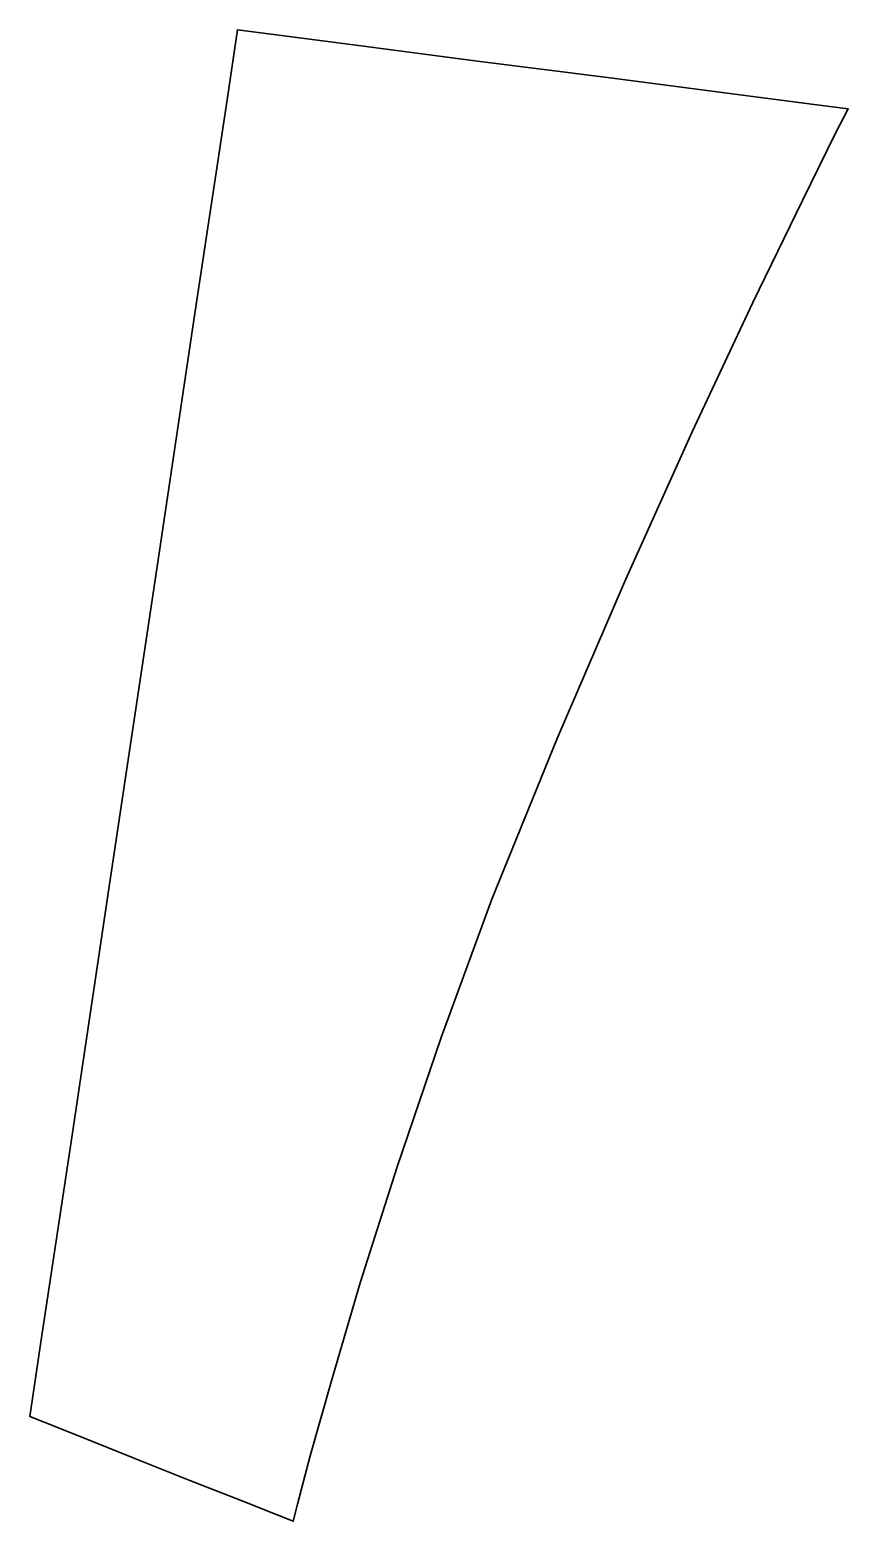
# Model space of a CAD drawing. Extents: x 0 to 1305, y -2378 to 0.
import ezdxf

# ---------------------------------------------------------------- set-up
doc = ezdxf.new("R2010")
doc.units = 0
doc.linetypes.add('Solid', pattern=[0])

msp = doc.modelspace()

# ---------------------------------------------------------------- linework, layer by layer
at = {"color": 0, "linetype": 'Solid', "lineweight": 35}
msp.add_lwpolyline([(397, -2369), (337, -2345), (255, -2313), (165, -2277), (83, -2244), (23, -2220), (0, -2211), (18, -2089), (66, -1773), (130, -1341), (201, -870), (265, -438), (313, -122), (331, 0), (385, -7), (524, -25), (714, -50), (921, -76), (1112, -101), (1251, -119), (1305, -126), (1285, -165), (1232, -272), (1153, -435), (1056, -641), (950, -877), (841, -1130), (737, -1386), (656, -1607), (586, -1813), (527, -1998), (481, -2154), (447, -2274), (427, -2351), (420, -2378), (397, -2369)], close=True, dxfattribs=at)

doc.saveas('drawing.dxf')
